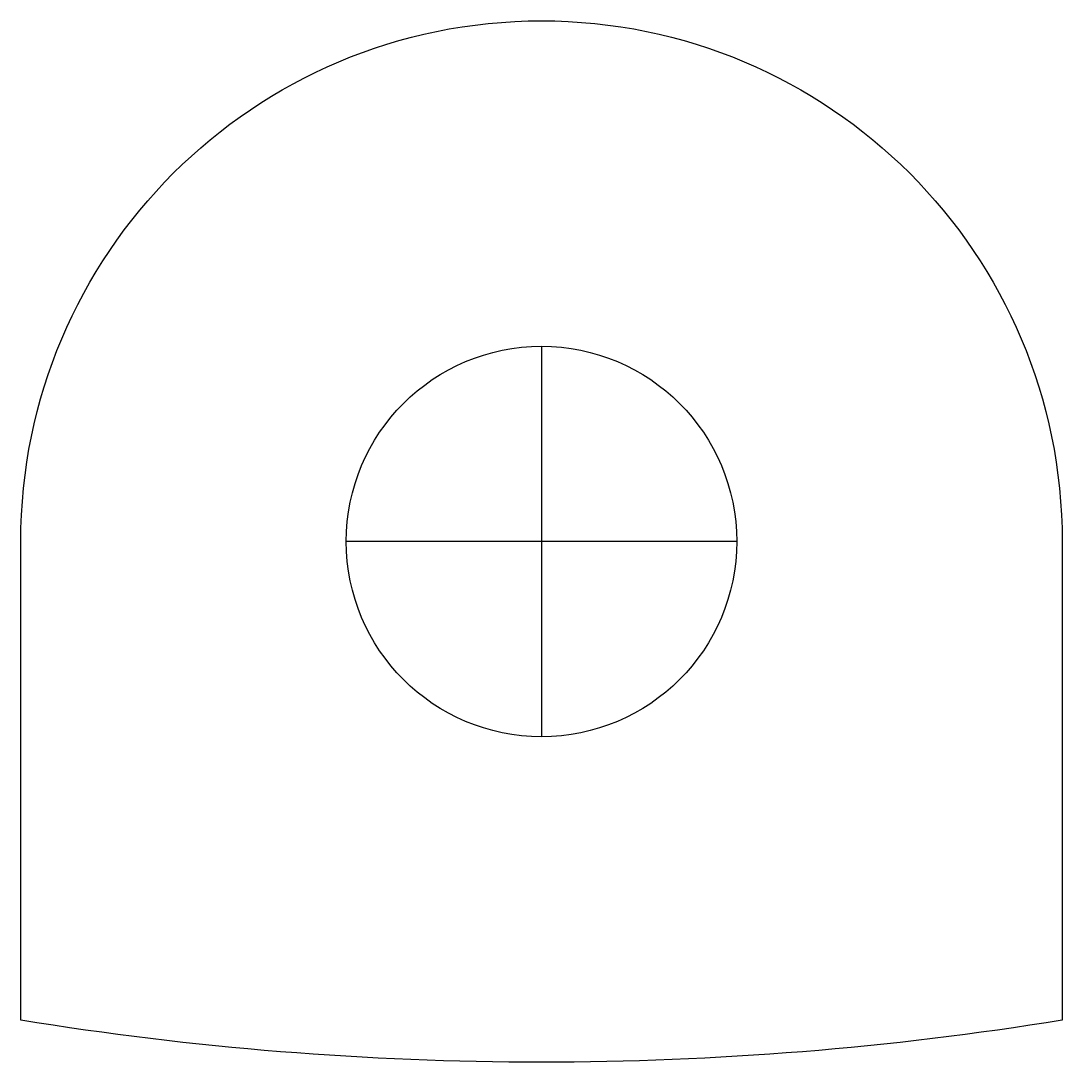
# Model space of a CAD drawing. Header units: millimetres. Extents: x -4 to 4, y -4 to 4.
import ezdxf

# ---------------------------------------------------------------- set-up
doc = ezdxf.new("R2010")
doc.units = ezdxf.units.MM
doc.header["$MEASUREMENT"] = 0
doc.layers.add('Cyan', color=4, linetype='Continuous')

msp = doc.modelspace()

# ---------------------------------------------------------------- linework, layer by layer
at = {"linetype": 'Continuous'}
msp.add_lwpolyline([(4, -3.6779, -0.080519), (-4, -3.6779), (-4, 0, -1), (4, 0)], format="xyb", close=True, dxfattribs=at)
msp.add_circle((0, 0), 1.5, dxfattribs=at)
at = {"layer": 'Cyan', "linetype": 'Continuous', "lineweight": 25}
for p, q in [((0, 1.5), (0, -1.5)), ((1.5, 0), (-1.5, 0))]:
    msp.add_line(p, q, dxfattribs=at)

doc.saveas('drawing.dxf')
